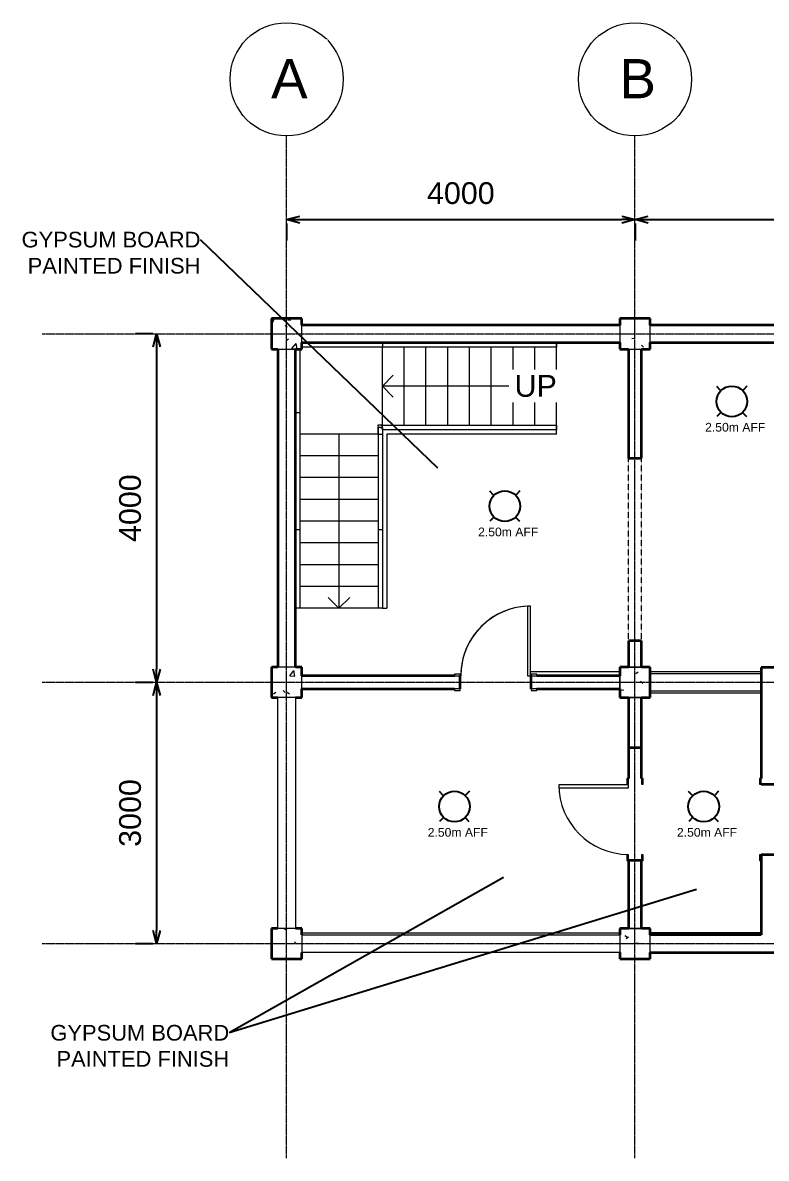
# Model space of a CAD drawing. Header units: inches. Extents: x -1 to 315328, y 6829 to 107833.
# Drawn here: x 36183 to 44722, y 21742 to 34779 of the extents above; entities that cross this region are included whole.
import ezdxf
from ezdxf import colors
from ezdxf.entities.mleader import LeaderData, LeaderLine
from ezdxf.math import Vec2, Vec3

# ---------------------------------------------------------------- set-up
doc = ezdxf.new("R2010")
doc.units = ezdxf.units.IN
doc.header["$MEASUREMENT"] = 0
for name, pattern in [('CENTERX2', [101.6, 63.5, -12.7, 12.7, -12.7]), ('Dash', [6.35, 3.175, -3.175]), ('Grid Line', [22.225, 12.7, -3.175, 3.175, -3.175]), ('Overhead', [3.96875, 2.38125, -1.5875])]:
    doc.linetypes.add(name, pattern=pattern)
for name, color, linetype, lineweight in [('A-ANNO-DIMS', 211, 'Continuous', 9), ('A-DOOR', 31, 'Continuous', 18), ('A-FLOR-HRAL', 11, 'Continuous', 9), ('A-WALL', 113, 'Continuous', 18), ('S-BEAM', 12, 'Continuous', 9), ('S-COLS', 52, 'Continuous', 9), ('S-COLS-HDLN', 52, 'Dash', 9), ('S-GRID', 1, 'Continuous', 9), ('S-GRID-IDEN', 1, 'Continuous', 9), ('S-STRS', 31, 'Continuous', 9), ('S-STRS-ANNO', 31, 'Continuous', 9), ('S-STRS-IDEN', 31, 'Continuous', 9)]:
    doc.layers.add(name, color=color, linetype=linetype, lineweight=lineweight)
doc.layers.add('PDF3_Text', color=7, linetype='Continuous')
doc.styles.add('Arial', font='arial.ttf', dxfattribs={"height": 250})
doc.styles.add('Arial_1', font='arial.ttf', dxfattribs={"height": 450})
doc.styles.get("Standard").update_dxf_attribs({"font": 'arial.ttf'})
doc.dimstyles.new('Arrow_-_2_5mm_Arial', dxfattribs={"dimscale": 304.8, "dimtxt": 255.06485, "dimasz": 0.492126, "dimexe": 0.787402, "dimexo": 0.492126, "dimgap": 0.574147, "dimtad": 1, "dimdec": 0, "dimzin": 0, "dimdsep": 46, "dimtxsty": 'Arial', "dimblk1": 'OPEN30', "dimblk2": 'OPEN30', "dimsah": 1, "dimcen": 0.09, "dimazin": 0, "dimtfac": 1, "dimtdec": 4, "dimtix": 1, "dimtmove": 0, "dimatfit": 3, "dimfxl": 1, "dimtvp": 1, "dimtfill": 1, "dimtolj": 1, "dimtzin": 0, "dimarcsym": 2})
pattern_1 = [(50, (46583.36, 34158.8), (728.737, -63.756), [76.2, -838.2]), (355, (46583.36, 34158.8), (-140.97, 764.228), [60.96, -670.56]), (100.451, (46644.1, 34153.5), (587.77, 700.467), [64.76, -712.36]), (46.184, (46583.4, 34362), (1084.316, -168.17), [114.3, -1257.3]), (96.636, (46673.7, 34348), (949.61, 989.71), [97.14, -1068.54]), (351.184, (46583.4, 34362), (949.62, 989.7), [91.44, -1005.84]), (21, (46684.96, 34311.2), (606.458, -409.06), [76.2, -838.2]), (326, (46684.96, 34311.2), (247.21, 736.753), [60.96, -670.56]), (71.451, (46735.5, 34277.1), (853.67, 327.685), [64.76, -712.36]), (37.5, (46583.36, 34158.8), (12.3547, 338.22), [33.528, -628.904, 33.528, -647.192, -673.1]), (37.5, (46583.36, 34158.8), (12.3547, 338.22), [-1343.152, 33.528, -639.572]), (7.5, (46583.36, 34158.8), (267.279, 400.722), [33.528, -354.584, 33.528, -613.664, -256.54]), (7.5, (46583.36, 34158.8), (267.279, 400.722), [-1035.304, 33.528, -223.012]), (327.5, (46356.8, 34158.8), (542.3633, -22.9153), [33.528, -220.472, 33.528, -758.952, -1051.56]), (327.5, (46356.8, 34158.8), (542.3633, -22.9153), [-1046.48, 33.528, -1018.032]), (317.5, (46255.2, 34158.8), (592.517, 101.707), [33.528, -296.672, 33.528, -492.76, -746.76]), (317.5, (46255.2, 34158.8), (592.517, 101.707), [-856.488, 33.528, -713.232])]

# ---------------------------------------------------------------- blocks, each defined once
blk = doc.blocks.new('Top Rail Type - Top Rail_Internal_-425698-2F')
at = {"layer": 'A-FLOR-HRAL'}
for p, q in [((-7269, -3853), (-7269, -3128)), ((-7219, -3128), (-7219, -3853)), ((-7194, -3053), (-6269, -3053)), ((-6269, -3103), (-7194, -3103)), ((-6269, -3053), (-4269, -3053)), ((-6269, -3053), (-6269, -3103)), ((-4269, -3103), (-6269, -3103)), ((-4269, -3053), (-4269, -3103)), ((-7269, -3853), (-7219, -3853)), ((-7219, -5203), (-7269, -5203))]:
    blk.add_line(p, q, dxfattribs=at)
blk = doc.blocks.new('Top Rail Type - Top Rail_Internal_-V1-2F')
at = {"layer": 'A-FLOR-HRAL'}
for p, q in [((-7269, -3128), (-7269, -3853)), ((-7219, -3128), (-7219, -3853)), ((-6269, -3053), (-7194, -3053)), ((-6269, -3103), (-7194, -3103)), ((-4269, -3053), (-6269, -3053)), ((-4269, -3103), (-6269, -3103)), ((-4269, -3103), (-4269, -3053)), ((-7269, -3853), (-7269, -6103)), ((-7219, -3853), (-7219, -6103)), ((-7219, -6103), (-7269, -6103))]:
    blk.add_line(p, q, dxfattribs=at)
blk = doc.blocks.new('Top Rail Type - Top Rail_Internal_-425710-2F')
at = {"layer": 'A-FLOR-HRAL'}
for p, q in [((-6275, -4002), (-6324, -4002)), ((-6324, -4002), (-6319, -4022)), ((-6320, -4021), (-6270, -4033)), ((-6320, -4103), (-6320, -4021)), ((-6275, -4002), (-4269, -4002)), ((-6264, -4052), (-6275, -4002)), ((-6270, -4033), (-6270, -4103)), ((-4269, -4002), (-4269, -4052)), ((-6320, -4103), (-6270, -4103)), ((-6270, -5203), (-6320, -5203))]:
    blk.add_line(p, q, dxfattribs=at)
blk = doc.blocks.new('Top Rail Type - Top Rail_Internal_-V2-2F')
at = {"layer": 'A-FLOR-HRAL'}
for p, q in [((-6295, -4027), (-6320, -4027)), ((-6320, -4027), (-6320, -4103)), ((-6270, -4027), (-6295, -4027)), ((-6270, -4027), (-6270, -4103)), ((-6269, -4027), (-6269, -4002)), ((-6269, -4052), (-6269, -4027)), ((-4269, -4052), (-4269, -4002)), ((-6320, -4103), (-6320, -6103)), ((-6270, -4103), (-6270, -6103)), ((-4269, -4052), (-6269, -4052)), ((-6270, -6103), (-6320, -6103))]:
    blk.add_line(p, q, dxfattribs=at)
blk = doc.blocks.new('M_Door-Opening - 2500 x 2032mm 2-431770-2F')
at = {"layer": 'A-DOOR', "linetype": 'Overhead', "lineweight": 9}
for p, q in [((-1058, 75), (1042, 75)), ((-1058, -75), (1042, -75))]:
    blk.add_line(p, q, dxfattribs=at)
blk = doc.blocks.new('M_Concrete-Square-Column - 350 x 350mm 2-448468-2F')
at = {"layer": 'S-COLS-HDLN', "linetype": 'Continuous'}
h = blk.add_hatch(dxfattribs=at)
h.set_pattern_fill('FP_2', color=256, style=0, pattern_type=2)
h.set_pattern_definition([(50, (7369.5, 9952.54), (728.737, -63.756), [76.2, -838.2]), (355, (7369.5, 9952.54), (-140.97, 764.228), [60.96, -670.56]), (100.451, (7430.2, 9947.2), (587.77, 700.467), [64.76, -712.36]), (46.184, (7369.5, 10155.7), (1084.316, -168.17), [114.3, -1257.3]), (96.636, (7459.9, 10141.7), (949.61, 989.71), [97.14, -1068.54]), (351.184, (7369.5, 10155.7), (949.62, 989.7), [91.44, -1005.84]), (21, (7471.1, 10104.94), (606.458, -409.06), [76.2, -838.2]), (326, (7471.1, 10104.94), (247.21, 736.753), [60.96, -670.56]), (71.451, (7521.6, 10070.85), (853.67, 327.685), [64.76, -712.36]), (37.5, (7369.5, 9952.54), (12.3547, 338.22), [33.528, -628.904, 33.528, -647.192, -673.1]), (37.5, (7369.5, 9952.54), (12.3547, 338.22), [-1343.152, 33.528, -639.572]), (7.5, (7369.5, 9952.54), (267.279, 400.722), [33.528, -354.584, 33.528, -613.664, -256.54]), (7.5, (7369.5, 9952.54), (267.279, 400.722), [-1035.304, 33.528, -223.012]), (327.5, (7142.92, 9952.54), (542.3633, -22.9153), [33.528, -220.472, 33.528, -758.952, -1051.56]), (327.5, (7142.92, 9952.54), (542.3633, -22.9153), [-1046.48, 33.528, -1018.032]), (317.5, (7041.3, 9952.54), (592.517, 101.707), [33.528, -296.672, 33.528, -492.76, -746.76]), (317.5, (7041.3, 9952.54), (592.517, 101.707), [-856.488, 33.528, -713.232])])
h.paths.add_polyline_path([(175, -175), (175, 175), (-175, 175), (-175, -175), (-140, -175)])
at = {"layer": 'S-COLS', "lineweight": 35}
for p, q in [((-100, 175), (-175, 175)), ((-175, 175), (-175, -175)), ((175, 175), (100, 175)), ((175, 100), (175, 175)), ((175, -175), (175, -100)), ((-175, -175), (175, -175))]:
    blk.add_line(p, q, dxfattribs=at)
blk = doc.blocks.new('_Open30')
at = {"color": 0, "linetype": 'ByBlock', "lineweight": -2}
for p, q in [((-1, 0.268), (0, 0)), ((0, 0), (-1, -0.268)), ((0, 0), (-1, 0))]:
    blk.add_line(p, q, dxfattribs=at)
blk = doc.blocks.new('*D390')
at = {"layer": 'A-ANNO-DIMS', "color": 0, "lineweight": -2, "transparency": 16777216}
for p, q in [((39214, 32474), (39214, 32278)), ((39364, 32518), (43064, 32518)), ((43214, 32474), (43214, 32278))]:
    blk.add_line(p, q, dxfattribs=at)
at = {"layer": 'Defpoints', "color": 0, "transparency": 16777216}
for p in [(39214, 32624), (43214, 32624), (43214, 32518)]:
    blk.add_point(p, dxfattribs=at)
at = {"layer": 'A-ANNO-DIMS', "color": 0, "lineweight": -2, "transparency": 16777216, "xscale": 150, "yscale": 150, "zscale": 150, "rotation": 180}
blk.add_blockref('_Open30', (39214, 32518), dxfattribs=at)
at = {"layer": 'A-ANNO-DIMS', "color": 0, "lineweight": -2, "transparency": 16777216, "xscale": 150, "yscale": 150, "zscale": 150}
blk.add_blockref('_Open30', (43214, 32518), dxfattribs=at)
at = {"layer": 'A-ANNO-DIMS', "color": 0, "transparency": 16777216, "insert": (41214, 32821), "char_height": 250, "width": 922.94, "attachment_point": 5, "style": 'Arial'}
blk.add_mtext('\\A1;4000', dxfattribs=at)
blk = doc.blocks.new('*D391')
at = {"layer": 'A-ANNO-DIMS', "color": 0, "lineweight": -2, "transparency": 16777216}
for p, q in [((43214, 32474), (43214, 32278)), ((43364, 32518), (47064, 32518)), ((47214, 32474), (47214, 32278))]:
    blk.add_line(p, q, dxfattribs=at)
at = {"layer": 'Defpoints', "color": 0, "transparency": 16777216}
for p in [(43214, 32624), (47214, 32624), (47214, 32518)]:
    blk.add_point(p, dxfattribs=at)
at = {"layer": 'A-ANNO-DIMS', "color": 0, "lineweight": -2, "transparency": 16777216, "xscale": 150, "yscale": 150, "zscale": 150, "rotation": 180}
blk.add_blockref('_Open30', (43214, 32518), dxfattribs=at)
at = {"layer": 'A-ANNO-DIMS', "color": 0, "lineweight": -2, "transparency": 16777216, "xscale": 150, "yscale": 150, "zscale": 150}
blk.add_blockref('_Open30', (47214, 32518), dxfattribs=at)
at = {"layer": 'A-ANNO-DIMS', "color": 0, "transparency": 16777216, "insert": (45214, 32821), "char_height": 250, "width": 922.94, "attachment_point": 5, "style": 'Arial'}
blk.add_mtext('\\A1;4000', dxfattribs=at)
blk = doc.blocks.new('*D392')
at = {"layer": 'A-ANNO-DIMS', "color": 0, "lineweight": -2, "transparency": 16777216}
for p, q in [((37676, 31206), (37480, 31206)), ((37720, 31056), (37720, 27356)), ((37676, 27206), (37480, 27206))]:
    blk.add_line(p, q, dxfattribs=at)
at = {"layer": 'Defpoints', "color": 0, "transparency": 16777216}
for p in [(37826, 31206), (37720, 27206), (37826, 27206)]:
    blk.add_point(p, dxfattribs=at)
at = {"layer": 'A-ANNO-DIMS', "color": 0, "lineweight": -2, "transparency": 16777216, "xscale": 150, "yscale": 150, "zscale": 150}
for p, rotation in [((37720, 31206), 90), ((37720, 27206), 270)]:
    blk.add_blockref('_Open30', p, dxfattribs=dict(at, rotation=rotation))
at = {"layer": 'A-ANNO-DIMS', "color": 0, "transparency": 16777216, "insert": (37417, 29206), "char_height": 250, "width": 922.94, "attachment_point": 5, "rotation": 90, "style": 'Arial'}
blk.add_mtext('\\A1;4000', dxfattribs=at)
blk = doc.blocks.new('*D393')
at = {"layer": 'A-ANNO-DIMS', "color": 0, "lineweight": -2, "transparency": 16777216}
for p, q in [((37676, 27206), (37480, 27206)), ((37720, 27056), (37720, 24356)), ((37676, 24206), (37480, 24206))]:
    blk.add_line(p, q, dxfattribs=at)
at = {"layer": 'Defpoints', "color": 0, "transparency": 16777216}
for p in [(37826, 27206), (37720, 24206), (37826, 24206)]:
    blk.add_point(p, dxfattribs=at)
at = {"layer": 'A-ANNO-DIMS', "color": 0, "lineweight": -2, "transparency": 16777216, "xscale": 150, "yscale": 150, "zscale": 150}
for p, rotation in [((37720, 27206), 90), ((37720, 24206), 270)]:
    blk.add_blockref('_Open30', p, dxfattribs=dict(at, rotation=rotation))
at = {"layer": 'A-ANNO-DIMS', "color": 0, "transparency": 16777216, "insert": (37417, 25706), "char_height": 250, "width": 922.94, "attachment_point": 5, "rotation": 90, "style": 'Arial'}
blk.add_mtext('\\A1;3000', dxfattribs=at)
blk = doc.blocks.new('Grid - M_Grid Head - Circle-11575-1F')
at = {"layer": 'S-GRID-IDEN'}
blk.add_circle((0, 0), 6.5, dxfattribs=at)
blk = doc.blocks.new('M_Door-Interior-Single-2_Panel-Wood - M_Door-Interior-Single-2_Panel-Wood-540693-2F')
at = {"layer": 'A-DOOR'}
for p, q in [((400, 872), (365, 872)), ((365, 872), (365, 72)), ((400, 72), (400, 872)), ((365, 72), (400, 72))]:
    blk.add_line(p, q, dxfattribs=at)
at = {"layer": 'A-DOOR', "lineweight": 9}
for p, q in [((-406, 92), (-471, 92)), ((-471, 92), (-471, 72)), ((-471, 72), (-406, 72)), ((-406, 72), (-406, 92)), ((471, 92), (406, 92)), ((406, 92), (406, 72)), ((406, 72), (471, 72)), ((471, 72), (471, 92)), ((-406, -78), (-471, -78)), ((-471, -78), (-471, -98)), ((-471, -98), (-406, -98)), ((-406, -98), (-406, -78)), ((471, -78), (406, -78)), ((406, -78), (406, -98)), ((406, -98), (471, -98)), ((471, -98), (471, -78))]:
    blk.add_line(p, q, dxfattribs=at)
blk.add_arc((400, 72), 800, 90, 180, dxfattribs=at)
blk = doc.blocks.new('M_Door-Interior-Single-Full Glass-Wood - M_Door-Interior-Single-Full Glass-Wood-549965-2F')
at = {"layer": 'A-DOOR', "lineweight": 9}
blk.add_arc((400, 71.825), 800, 92.51523, 176.4068143, dxfattribs=at)
blk = doc.blocks.new('M_Door-Interior-Single-Full Glass-Wood - M_Door-Interior-Single-Full Glass-Wood-V4-2F')
at = {"layer": 'A-DOOR'}
for p, q in [((400, 872), (365, 872)), ((365, 872), (365, 72)), ((400, 72), (400, 872)), ((365, 72), (400, 72))]:
    blk.add_line(p, q, dxfattribs=at)
at = {"layer": 'A-DOOR', "lineweight": 9}
for p, q in [((-406, 92), (-471, 92)), ((-471, 92), (-471, 72)), ((-471, 72), (-406, 72)), ((-406, 72), (-406, 92)), ((471, 92), (406, 92)), ((406, 92), (406, 72)), ((406, 72), (471, 72)), ((471, 72), (471, 92)), ((-406, -78), (-471, -78)), ((-471, -78), (-471, -98)), ((-471, -98), (-406, -98)), ((-406, -98), (-406, -78)), ((471, -78), (406, -78)), ((406, -78), (406, -98)), ((406, -98), (471, -98)), ((471, -98), (471, -78))]:
    blk.add_line(p, q, dxfattribs=at)
blk.add_arc((400, 72), 800, 90, 180, dxfattribs=at)
blk = doc.blocks.new('_None')

msp = doc.modelspace()

# ---------------------------------------------------------------- hatches: boundary and pattern name
at = {"layer": 'S-COLS'}
h = msp.add_hatch(dxfattribs=at)
h.set_pattern_fill('FP_1', color=256, style=0, pattern_type=2)
h.set_pattern_definition(pattern_1)
h.paths.add_polyline_path([(39388.86822, 31031.25589), (39388.86822, 31381.25589), (39038.86822, 31381.25589), (39038.86822, 31031.25589), (39313.86822, 31031.25589)])
h = msp.add_hatch(dxfattribs=at)
h.set_pattern_fill('FP_1', color=256, style=0, pattern_type=2)
h.set_pattern_definition(pattern_1)
h.paths.add_polyline_path([(43288.86822, 31031.25589), (43388.86822, 31031.25589), (43388.86822, 31381.25589), (43038.86822, 31381.25589), (43038.86822, 31031.25589), (43138.86822, 31031.25589)])
h = msp.add_hatch(dxfattribs=at)
h.set_pattern_fill('FP_1', color=256, style=0, pattern_type=2)
h.set_pattern_definition(pattern_1)
h.paths.add_polyline_path([(39113.86822, 27031.25589), (39388.86822, 27031.25589), (39388.86822, 27381.25589), (39038.86822, 27381.25589), (39038.86822, 27031.25589), (39073.84127, 27031.25589)])
h = msp.add_hatch(dxfattribs=at)
h.set_pattern_fill('FP_1', color=256, style=0, pattern_type=2)
h.set_pattern_definition(pattern_1)
h.paths.add_polyline_path([(43388.86822, 27031.25589), (43388.86822, 27381.25589), (43038.86822, 27381.25589), (43038.86822, 27031.25589), (43288.86822, 27031.25589)])
h = msp.add_hatch(dxfattribs=at)
h.set_pattern_fill('FP_1', color=256, style=0, pattern_type=2)
h.set_pattern_definition(pattern_1)
h.paths.add_polyline_path([(43388.86822, 24031.25589), (43388.86822, 24381.25589), (43038.86822, 24381.25589), (43038.86822, 24031.25589)])

# ---------------------------------------------------------------- linework, layer by layer
at = {"linetype": 'CENTERX2'}
for points in [[(44149.49727, 30606.9634), (44199.1657, 30552.32812)], [(44497.1763, 30606.9634), (44447.50787, 30552.32812)], [(44199.1657, 30303.98595), (44149.49727, 30254.31752)], [(44447.50787, 30303.98595), (44497.1763, 30254.31752)], [(41542.88573, 29405.03822), (41592.55417, 29350.40295)], [(41890.56477, 29405.03822), (41840.89633, 29350.40295)], [(41592.55417, 29102.06078), (41542.88573, 29052.39235)], [(41840.89633, 29102.06078), (41890.56477, 29052.39235)], [(40964.22434, 25956.3598), (41013.89277, 25901.72452)], [(41311.90337, 25956.3598), (41262.23494, 25901.72452)], [(43825.9933, 25956.3598), (43875.66174, 25901.72452)], [(44173.67234, 25956.3598), (44124.0039, 25901.72452)], [(41013.89277, 25653.38236), (40964.22434, 25603.71392)], [(41262.23494, 25653.38236), (41311.90337, 25603.71392)], [(43875.66174, 25653.38236), (43825.9933, 25603.71392)], [(44124.0039, 25653.38236), (44173.67234, 25603.71392)]]:
    msp.add_lwpolyline(points, dxfattribs=at)
at = {"linetype": 'Continuous'}
for centre in [(44325.81883, 30430.63908), (41719.20729, 29228.71391), (41140.5459, 25780.03548), (44002.31487, 25780.03548)]:
    msp.add_circle(centre, 176.32156, dxfattribs=at)
at = {"layer": 'A-WALL', "lineweight": 35}
for p, q in [((43038.86822, 31306.25589), (39388.86822, 31306.25589)), ((47038.86822, 31306.25589), (43388.86822, 31306.25589)), ((39113.86822, 31031.25589), (39113.86822, 27381.25589)), ((39313.86822, 27381.25589), (39313.86822, 31031.25589)), ((39388.86822, 31106.25589), (43038.86822, 31106.25589)), ((43138.86822, 31031.25589), (43138.86822, 29781.25589)), ((43288.86822, 29781.25589), (43288.86822, 31031.25589)), ((43388.86822, 31106.25589), (47038.86822, 31106.25589)), ((43138.86822, 29781.25589), (43288.86822, 29781.25589)), ((43138.86822, 27681.25589), (43138.86822, 27381.25589)), ((43288.86822, 27681.25589), (43138.86822, 27681.25589)), ((43138.86822, 27681.25589), (43138.86822, 27381.25589)), ((43288.86822, 27681.25589), (43138.86822, 27681.25589)), ((43288.86822, 27381.25589), (43288.86822, 27681.25589)), ((43288.86822, 27381.25589), (43288.86822, 27681.25589)), ((41142.51822, 27281.25589), (39388.86822, 27281.25589)), ((41207.51822, 27131.25589), (41207.51822, 27281.25589)), ((42020.21822, 27131.25589), (42020.21822, 27281.25589)), ((43038.86822, 27281.25589), (42085.21822, 27281.25589)), ((43038.86822, 27281.25589), (42438.91783, 27281.25589)), ((45538.86822, 27376.25589), (44663.86822, 27376.25589)), ((44663.86822, 27376.25589), (44663.86822, 26198.3055)), ((45538.86822, 27376.25589), (44663.86822, 27376.25589)), ((44663.86822, 27376.25589), (44663.86822, 26102.60589)), ((39388.86822, 27131.25589), (41142.51822, 27131.25589)), ((42085.21822, 27131.25589), (43038.86822, 27131.25589)), ((42438.91783, 27131.25589), (43038.86822, 27131.25589)), ((43138.86822, 27031.25589), (43138.86822, 26456.25589)), ((43138.86822, 27031.25589), (43138.86822, 26102.60589)), ((43288.86822, 26456.25589), (43288.86822, 27031.25589)), ((43288.86822, 26102.60589), (43288.86822, 27031.25589)), ((43138.86822, 26456.25589), (43288.86822, 26456.25589)), ((43138.86822, 26456.25589), (43288.86822, 26456.25589)), ((44663.86822, 26037.60589), (44813.86822, 26037.60589)), ((44813.86822, 25224.90589), (44663.86822, 25224.90589)), ((44663.86822, 25224.90589), (44663.86822, 24306.25589)), ((43288.86822, 25160.32071), (43138.86822, 25160.32071)), ((43138.86822, 25159.90589), (43138.86822, 24381.25589)), ((43288.86822, 24381.25589), (43288.86822, 25159.90589)), ((44663.86822, 25159.90589), (44663.86822, 24306.25589)), ((43138.86822, 24956.25589), (43138.86822, 24381.25589)), ((43288.86822, 24381.25589), (43288.86822, 24956.25589)), ((44663.86822, 24306.25589), (43388.86822, 24306.25589)), ((44663.86822, 24306.25589), (43388.86822, 24306.25589)), ((43388.86822, 24106.25589), (47038.86822, 24106.25589))]:
    msp.add_line(p, q, dxfattribs=at)
at = {"layer": 'A-WALL'}
for p, q in [((43138.86822, 27381.25589), (43288.86822, 27381.25589)), ((43038.86822, 27131.25589), (43038.86822, 27281.25589)), ((43388.86822, 27306.25589), (44663.86822, 27306.25589)), ((39113.86822, 24381.25589), (39113.86822, 27031.25589)), ((39313.86822, 27031.25589), (39113.86822, 27031.25589)), ((39313.86822, 27031.25589), (39313.86822, 24381.25589)), ((43288.86822, 27031.25589), (43138.86822, 27031.25589)), ((44663.86822, 27106.25589), (43388.86822, 27106.25589)), ((39313.86822, 24381.25589), (39113.86822, 24381.25589)), ((43138.86822, 24381.25589), (43288.86822, 24381.25589)), ((39388.86822, 24306.25589), (41038.86822, 24306.25589)), ((39388.86822, 24306.25589), (39388.86822, 24106.25589)), ((41038.86822, 24306.25589), (43038.86822, 24306.25589)), ((43038.86822, 24306.25589), (43038.86822, 24106.25589)), ((43038.86822, 24106.25589), (39388.86822, 24106.25589))]:
    msp.add_line(p, q, dxfattribs=at)
at = {"layer": 'S-BEAM'}
for p, q in [((42013.86822, 27331.25589), (43038.86822, 27331.25589)), ((43388.86822, 27331.25589), (44663.86822, 27331.25589)), ((44663.86822, 27081.25589), (43388.86822, 27081.25589)), ((39388.86822, 24331.25589), (43038.86822, 24331.25589)), ((44663.86822, 24331.25589), (43388.86822, 24331.25589))]:
    msp.add_line(p, q, dxfattribs=at)
at = {"layer": 'S-COLS', "lineweight": 35}
for p, q in [((39388.86822, 31381.25589), (39038.86822, 31381.25589)), ((39038.86822, 31381.25589), (39038.86822, 31031.25589)), ((39388.86822, 31306.25589), (39388.86822, 31381.25589)), ((43388.86822, 31381.25589), (43038.86822, 31381.25589)), ((43038.86822, 31381.25589), (43038.86822, 31306.25589)), ((43388.86822, 31306.25589), (43388.86822, 31381.25589)), ((39038.86822, 31031.25589), (39113.86822, 31031.25589)), ((39313.86822, 31031.25589), (39388.86822, 31031.25589)), ((39388.86822, 31031.25589), (39388.86822, 31106.25589)), ((43038.86822, 31106.25589), (43038.86822, 31031.25589)), ((43038.86822, 31031.25589), (43138.86822, 31031.25589)), ((43288.86822, 31031.25589), (43388.86822, 31031.25589)), ((43388.86822, 31031.25589), (43388.86822, 31106.25589)), ((39113.86822, 27381.25589), (39038.86822, 27381.25589)), ((39038.86822, 27381.25589), (39038.86822, 27031.25589)), ((39388.86822, 27381.25589), (39313.86822, 27381.25589)), ((39388.86822, 27281.25589), (39388.86822, 27381.25589)), ((43138.86822, 27381.25589), (43038.86822, 27381.25589)), ((43038.86822, 27381.25589), (43038.86822, 27281.25589)), ((43138.86822, 27381.25589), (43038.86822, 27381.25589)), ((43038.86822, 27381.25589), (43038.86822, 27281.25589)), ((43388.86822, 27381.25589), (43288.86822, 27381.25589)), ((43388.86822, 27381.25589), (43288.86822, 27381.25589)), ((43388.86822, 27031.25589), (43388.86822, 27381.25589)), ((43388.86822, 27031.25589), (43388.86822, 27381.25589)), ((39388.86822, 27031.25589), (39388.86822, 27131.25589)), ((43038.86822, 27131.25589), (43038.86822, 27031.25589)), ((43038.86822, 27131.25589), (43038.86822, 27031.25589)), ((39038.86822, 27031.25589), (39113.86822, 27031.25589)), ((39313.86822, 27031.25589), (39388.86822, 27031.25589)), ((43038.86822, 27031.25589), (43138.86822, 27031.25589)), ((43038.86822, 27031.25589), (43138.86822, 27031.25589)), ((43288.86822, 27031.25589), (43388.86822, 27031.25589)), ((43288.86822, 27031.25589), (43388.86822, 27031.25589)), ((43138.86822, 24381.25589), (43038.86822, 24381.25589)), ((43038.86822, 24381.25589), (43038.86822, 24306.25589)), ((43138.86822, 24381.25589), (43038.86822, 24381.25589)), ((43038.86822, 24381.25589), (43038.86822, 24306.25589)), ((43388.86822, 24381.25589), (43288.86822, 24381.25589)), ((43388.86822, 24381.25589), (43288.86822, 24381.25589)), ((43388.86822, 24306.25589), (43388.86822, 24381.25589)), ((43388.86822, 24306.25589), (43388.86822, 24381.25589)), ((43038.86822, 24106.25589), (43038.86822, 24031.25589)), ((43038.86822, 24031.25589), (43388.86822, 24031.25589)), ((43388.86822, 24031.25589), (43388.86822, 24106.25589))]:
    msp.add_line(p, q, dxfattribs=at)
at = {"layer": 'S-COLS'}
for p, q in [((39388.86822, 31106.25589), (39388.86822, 31306.25589)), ((43038.86822, 31306.25589), (43038.86822, 31106.25589)), ((43388.86822, 31106.25589), (43388.86822, 31306.25589)), ((39113.86822, 31031.25589), (39313.86822, 31031.25589)), ((43138.86822, 31031.25589), (43288.86822, 31031.25589)), ((39313.86822, 27381.25589), (39113.86822, 27381.25589)), ((43288.86822, 27381.25589), (43138.86822, 27381.25589)), ((43288.86822, 27381.25589), (43138.86822, 27381.25589)), ((39388.86822, 27131.25589), (39388.86822, 27281.25589)), ((43038.86822, 27281.25589), (43038.86822, 27131.25589)), ((43038.86822, 27281.25589), (43038.86822, 27131.25589)), ((43138.86822, 27031.25589), (43288.86822, 27031.25589)), ((43138.86822, 27031.25589), (43288.86822, 27031.25589)), ((43288.86822, 24381.25589), (43138.86822, 24381.25589)), ((43288.86822, 24381.25589), (43138.86822, 24381.25589)), ((43388.86822, 24106.25589), (43388.86822, 24306.25589))]:
    msp.add_line(p, q, dxfattribs=at)
at = {"layer": 'S-GRID', "linetype": 'Grid Line'}
for p, q in [((39213.86822, 21742.09503), (39213.86822, 33478.92142)), ((43213.86822, 21742.09503), (43213.86822, 33478.92142)), ((36404.87453, 31206.25589), (49383.90639, 31206.25589)), ((36404.87453, 27206.25589), (49383.90639, 27206.25589)), ((36404.87453, 24206.25589), (49383.90639, 24206.25589))]:
    msp.add_line(p, q, dxfattribs=at)
at = {"layer": 'S-STRS'}
for p, q in [((40313.86822, 30156.65589), (40313.86822, 31055.85589)), ((40563.86822, 30156.65589), (40563.86822, 31055.85589)), ((40813.86822, 30156.65589), (40813.86822, 31055.85589)), ((41063.86822, 30156.65589), (41063.86822, 31055.85589)), ((41313.86822, 30156.65589), (41313.86822, 31055.85589)), ((41563.86822, 30156.65589), (41563.86822, 31055.85589)), ((41813.86822, 30156.65589), (41813.86822, 31055.85589)), ((42063.86822, 30156.65589), (42063.86822, 31055.85589)), ((42313.86822, 30156.65589), (42313.86822, 31055.85589)), ((40263.46822, 30056.25589), (39364.26822, 30056.25589)), ((40363.86822, 30106.25589), (40313.86822, 30106.25589)), ((40313.86822, 30106.25589), (40313.86822, 30056.25589)), ((40313.86822, 30056.25589), (40313.86822, 29806.25589)), ((40563.86822, 30106.25589), (40363.86822, 30106.25589)), ((40363.86822, 30056.25589), (40363.86822, 28056.25589)), ((42313.86822, 30056.25589), (40363.86822, 30056.25589)), ((40813.86822, 30106.25589), (40563.86822, 30106.25589)), ((41063.86822, 30106.25589), (40813.86822, 30106.25589)), ((41313.86822, 30106.25589), (41063.86822, 30106.25589)), ((41563.86822, 30106.25589), (41313.86822, 30106.25589)), ((41813.86822, 30106.25589), (41563.86822, 30106.25589)), ((42063.86822, 30106.25589), (41813.86822, 30106.25589)), ((42313.86822, 30106.25589), (42063.86822, 30106.25589)), ((42313.86822, 30056.25589), (42313.86822, 30106.25589)), ((40263.46822, 29806.25589), (39364.26822, 29806.25589)), ((40313.86822, 29806.25589), (40313.86822, 29556.25589)), ((40263.46822, 29556.25589), (39364.26822, 29556.25589)), ((40313.86822, 29556.25589), (40313.86822, 29306.25589)), ((40263.46822, 29306.25589), (39364.26822, 29306.25589)), ((40313.86822, 29306.25589), (40313.86822, 29056.25589)), ((40263.46822, 29056.25589), (39364.26822, 29056.25589)), ((40313.86822, 29056.25589), (40313.86822, 28806.25589)), ((40263.46822, 28806.25589), (39364.26822, 28806.25589)), ((40313.86822, 28806.25589), (40313.86822, 28556.25589)), ((40263.46822, 28556.25589), (39364.26822, 28556.25589)), ((40313.86822, 28556.25589), (40313.86822, 28306.25589)), ((40263.46822, 28306.25589), (39364.26822, 28306.25589)), ((40313.86822, 28306.25589), (40313.86822, 28056.25589)), ((40263.46822, 28056.25589), (39364.26822, 28056.25589)), ((40313.86822, 28056.25589), (40363.86822, 28056.25589))]:
    msp.add_line(p, q, dxfattribs=at)
at = {"layer": 'S-STRS', "linetype": 'Overhead'}
for p, q in [((40313.86822, 30156.65589), (40313.86822, 31055.85589)), ((40563.86822, 30156.65589), (40563.86822, 31055.85589)), ((40813.86822, 30156.65589), (40813.86822, 31055.85589)), ((41063.86822, 30156.65589), (41063.86822, 31055.85589)), ((41313.86822, 30156.65589), (41313.86822, 31055.85589)), ((41563.86822, 30156.65589), (41563.86822, 31055.85589)), ((41813.86822, 30156.65589), (41813.86822, 31055.85589)), ((42063.86822, 30156.65589), (42063.86822, 31055.85589)), ((42313.86822, 30156.65589), (42313.86822, 31055.85589)), ((40263.46822, 30056.25589), (39364.26822, 30056.25589)), ((40263.46822, 29806.25589), (39364.26822, 29806.25589)), ((40263.46822, 29556.25589), (39364.26822, 29556.25589)), ((40263.46822, 29306.25589), (39364.26822, 29306.25589)), ((40263.46822, 29056.25589), (39364.26822, 29056.25589)), ((40263.46822, 28806.25589), (39364.26822, 28806.25589)), ((40263.46822, 28556.25589), (39364.26822, 28556.25589)), ((40263.46822, 28306.25589), (39364.26822, 28306.25589))]:
    msp.add_line(p, q, dxfattribs=at)
at = {"layer": 'S-STRS-ANNO'}
for p, q in [((40313.86822, 30606.25589), (40438.86822, 30731.25589)), ((40563.86822, 30606.25589), (40313.86822, 30606.25589)), ((40313.86822, 30606.25589), (40438.86822, 30481.25589)), ((40813.86822, 30606.25589), (40563.86822, 30606.25589)), ((41063.86822, 30606.25589), (40813.86822, 30606.25589)), ((41313.86822, 30606.25589), (41063.86822, 30606.25589)), ((41563.86822, 30606.25589), (41313.86822, 30606.25589)), ((41813.86822, 30606.25589), (41563.86822, 30606.25589)), ((42063.86822, 30606.25589), (41813.86822, 30606.25589)), ((42313.86822, 30606.25589), (42063.86822, 30606.25589)), ((39813.86822, 30056.25589), (39813.86822, 29806.25589)), ((39813.86822, 29806.25589), (39813.86822, 29556.25589)), ((39813.86822, 29556.25589), (39813.86822, 29306.25589)), ((39813.86822, 29306.25589), (39813.86822, 29056.25589)), ((39813.86822, 29056.25589), (39813.86822, 28806.25589)), ((39813.86822, 28806.25589), (39813.86822, 28556.25589)), ((39813.86822, 28556.25589), (39813.86822, 28306.25589)), ((39813.86822, 28306.25589), (39813.86822, 28056.25589)), ((39813.86822, 28056.25589), (39688.86822, 28181.25589)), ((39813.86822, 28056.25589), (39938.86822, 28181.25589))]:
    msp.add_line(p, q, dxfattribs=at)

# ---------------------------------------------------------------- block references
at = {"layer": 'A-DOOR'}
for name, p, rotation in [('M_Door-Opening - 2500 x 2032mm 2-431770-2F', (43213.86822, 28739.44455), 89.99999999999991), ('M_Door-Interior-Single-Full Glass-Wood - M_Door-Interior-Single-Full Glass-Wood-V4-2F', (43210.69322, 25631.25589), 90), ('M_Door-Interior-Single-2_Panel-Wood - M_Door-Interior-Single-2_Panel-Wood-540693-2F', (44742.04322, 25631.25589), 269.9999999999973)]:
    msp.add_blockref(name, p, dxfattribs=dict(at, rotation=rotation))
for name in ['M_Door-Interior-Single-Full Glass-Wood - M_Door-Interior-Single-Full Glass-Wood-V4-2F', 'M_Door-Interior-Single-Full Glass-Wood - M_Door-Interior-Single-Full Glass-Wood-549965-2F']:
    msp.add_blockref(name, (41613.86822, 27209.43089), dxfattribs=at)
at = {"layer": 'A-FLOR-HRAL'}
for name in ['Top Rail Type - Top Rail_Internal_-425698-2F', 'Top Rail Type - Top Rail_Internal_-V1-2F', 'Top Rail Type - Top Rail_Internal_-425710-2F', 'Top Rail Type - Top Rail_Internal_-V2-2F']:
    msp.add_blockref(name, (46583.35923, 34158.79774), dxfattribs=at)
at = {"layer": 'S-COLS-HDLN'}
msp.add_blockref('M_Concrete-Square-Column - 350 x 350mm 2-448468-2F', (39213.86822, 24206.25589), dxfattribs=at)
at = {"layer": 'S-GRID-IDEN', "xscale": 99.99999999999993, "yscale": 99.99999999999993, "zscale": 99.99999999999993}
for p in [(39213.86822, 34128.92142), (43213.86822, 34128.92142)]:
    msp.add_blockref('Grid - M_Grid Head - Circle-11575-1F', p, dxfattribs=at)

# ---------------------------------------------------------------- texts
at = {"layer": 'PDF3_Text', "linetype": 'CENTERX2', "char_height": 100, "attachment_point": 7, "style": 'Arial'}
for insert in [(44018.9097, 30083.32235), (41412.29817, 28881.39717), (40833.63678, 25432.71875), (43695.40574, 25432.71875)]:
    msp.add_mtext('2.50m AFF', dxfattribs=dict(at, insert=insert))

# ---------------------------------------------------------------- dimensions: what is measured, and where the dimension line sits
at = {"layer": 'A-ANNO-DIMS'}
for base, p1, p2, picture, middle in [((43213.86822, 32518.17547), (39213.86822, 32624.24149), (43213.86822, 32624.24149), '*D390', (41213.86822, 32820.81872)), ((47213.86822, 32518.17547), (43213.86822, 32624.24149), (47213.86822, 32624.24149), '*D391', (45213.86822, 32820.81872))]:
    dim = msp.add_linear_dim(base=base, p1=p1, p2=p2, dimstyle='Arrow_-_2_5mm_Arial', override={"dimpost": '<>', "dimfxl": 4000, "dimtfill": 0}, dxfattribs=at)
    dim.commit()
    dim.dimension.update_dxf_attribs({"geometry": picture, "text_midpoint": middle})
for base, p1, p2, override, picture, middle in [((37719.87277, 27206.25589), (37825.93879, 31206.25589), (37825.93879, 27206.25589), {"dimpost": '<>', "dimfxl": 4000, "dimtfill": 0}, '*D392', (37417.22953, 29206.25589)), ((37719.87277, 24206.25589), (37825.93879, 27206.25589), (37825.93879, 24206.25589), {"dimpost": '<>', "dimfxl": 3000, "dimtfill": 0}, '*D393', (37417.14426, 25706.25589))]:
    dim = msp.add_linear_dim(base=base, p1=p1, p2=p2, angle=90, dimstyle='Arrow_-_2_5mm_Arial', override=override, dxfattribs=at)
    dim.commit()
    dim.dimension.update_dxf_attribs({"geometry": picture, "text_midpoint": middle})

# ---------------------------------------------------------------- leaders
at = {"linetype": 'ByBlock'}
ml = msp.add_multileader_mtext('Standard', dxfattribs=at)
ml.set_content('{\\C256;GYPSUM BOARD\\PPAINTED FINISH}', color=256)
ml.set_leader_properties()
ml.set_arrow_properties(name='NONE')
ml.build(insert=Vec2(0, 0))
ml.multileader.update_dxf_attribs({"dogleg_length": 0.36, "arrow_head_size": 0.18})
ctx = ml.context
ctx.base_point, ctx.char_height, ctx.arrow_head_size, ctx.landing_gap_size, ctx.plane_origin = Vec3(36196.87633, 32287.46702), 180, 0.18, 0.09, Vec3(40949.64904, 29664.03777)
ctx.text_align_type = 2
notes = []
notes.append((ctx, [(0, (1, 1, 0), (38224.56504, 32287.46702), (-1, 0), 0.36, [(0, [(40949.64904, 29664.03777)], 0, [])])]))
ctx.mtext.insert, ctx.mtext.alignment, ctx.mtext.flow_direction = Vec3(38224.11504, 32379.00181), 3, 5
ml = msp.add_multileader_mtext('Standard', dxfattribs=at)
ml.set_content('GYPSUM BOARD\\PPAINTED FINISH', color=256)
ml.set_leader_properties()
ml.set_arrow_properties(name='NONE')
ml.build(insert=Vec2(0, 0))
ml.multileader.update_dxf_attribs({"dogleg_length": 0.36, "arrow_head_size": 0.18})
ctx = ml.context
ctx.base_point, ctx.char_height, ctx.arrow_head_size, ctx.landing_gap_size, ctx.plane_origin = Vec3(36527.19797, 23181.76446), 180, 0.18, 0.09, Vec3(41704.89669, 24964.97917)
ctx.text_align_type = 2
notes.append((ctx, [(0, (1, 1, 0), (38554.88667, 23181.76446), (-1, 0), 0.36, [(0, [(41704.89669, 24964.97917)], 0, [])])]))
ctx.mtext.insert, ctx.mtext.alignment, ctx.mtext.flow_direction = Vec3(38554.43667, 23273.29925), 3, 5
ml = msp.add_multileader_mtext('Standard', dxfattribs=at)
ml.set_content('', color=256)
ml.set_leader_properties()
ml.set_arrow_properties(name='NONE')
ml.build(insert=Vec2(0, 0))
ml.multileader.update_dxf_attribs({"dogleg_length": 0.36, "arrow_head_size": 0.18})
ctx = ml.context
ctx.base_point, ctx.char_height, ctx.arrow_head_size, ctx.landing_gap_size, ctx.plane_origin = Vec3(38554.34667, 23181.76446), 0.18, 0.18, 0.09, Vec3(43919.06121, 24827.55134)
ctx.text_align_type = 2
notes.append((ctx, [(0, (1, 1, 0), (38554.88667, 23181.76446), (-1, 0), 0.36, [(0, [(43919.06121, 24827.55134)], 0, [])])]))
ctx.mtext.insert, ctx.mtext.alignment, ctx.mtext.flow_direction = Vec3(38554.43667, 23181.85446), 3, 5
for ctx, leaders in notes:
    for number, flags, end, landing, length, lines in leaders:
        leader = LeaderData()
        leader.index, (leader.has_last_leader_line, leader.has_dogleg_vector, leader.attachment_direction) = number, flags
        leader.last_leader_point, leader.dogleg_vector, leader.dogleg_length = Vec3(end), Vec3(landing), length
        for number, points, colour, breaks in lines:
            line = LeaderLine()
            line.index, line.vertices, line.color, line.breaks = number, Vec3.list(points), colors.encode_raw_color(colour), breaks
            leader.lines.append(line)
        ctx.leaders.append(leader)

# ---------------------------------------------------------------- next in the draw order: texts
at = {"layer": 'S-GRID-IDEN', "char_height": 450, "width": 424.894375, "attachment_point": 1, "style": 'Arial_1', "bg_fill": 2}
for s, insert in [('A', (39035.24615, 34361.48773)), ('B', (43035.24615, 34361.48773))]:
    msp.add_mtext(s, dxfattribs=dict(at, insert=insert))
at = {"layer": 'S-STRS-IDEN', "insert": (41831.20704, 30734.60958), "char_height": 250, "width": 579.1934132, "attachment_point": 1, "line_spacing_factor": 0.941778, "style": 'Arial', "bg_fill": 3, "box_fill_scale": 1.25, "bg_fill_color": 256, "bg_fill_true_color": 13158600, "bg_fill_transparency": 0}
msp.add_mtext('UP', dxfattribs=at)

doc.saveas('drawing.dxf')
